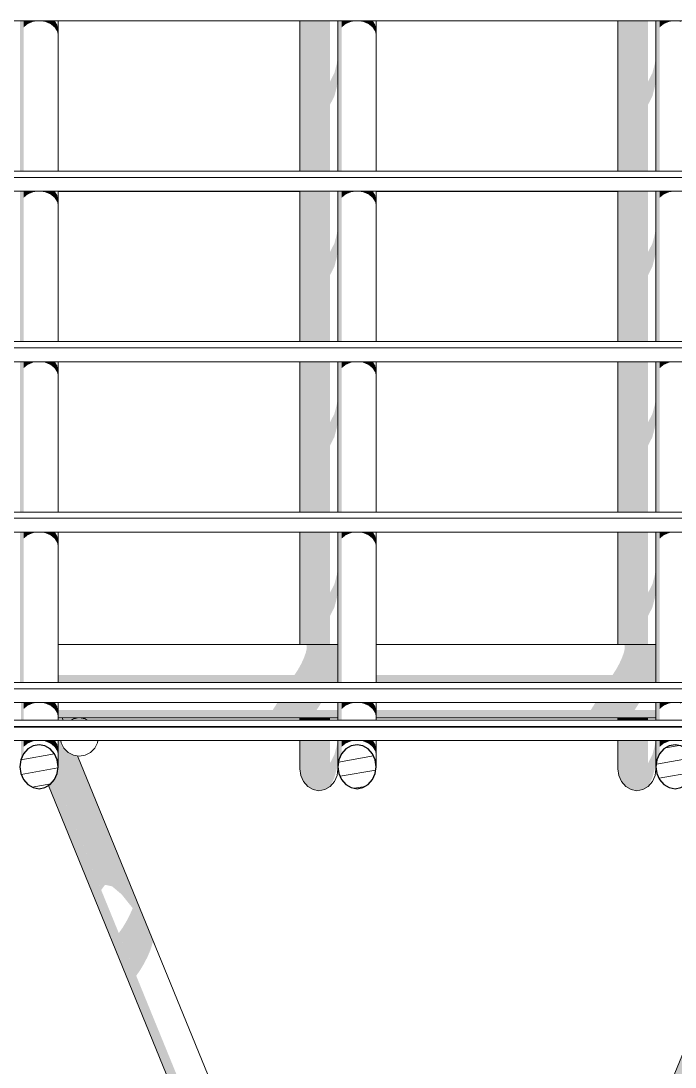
# Model space of a CAD drawing. Header units: millimetres. Extents: x -71878 to 121433, y -67383 to 83273.
# Drawn here: x 43733 to 45790, y -36480 to -33193 of the extents above; entities that cross this region are included whole.
import ezdxf

# ---------------------------------------------------------------- set-up
doc = ezdxf.new("R2010")
doc.units = ezdxf.units.MM
doc.header["$MEASUREMENT"] = 0
for name, color, linetype in [('COLUMNAS', 7, 'Continuous'), ('ENTIRADO', 7, 'Continuous'), ('Vigas', 7, 'Continuous')]:
    doc.layers.add(name, color=color, linetype=linetype)
for name, color, linetype, lineweight in [('COLUMNAS_Pluma_Nº__1', 7, 'Continuous', 0), ('ENTIRADO_Pluma_Nº__21', 7, 'Continuous', 5), ('Vigas_Pluma_Nº__21', 7, 'Continuous', 5), ('Vigas_Pluma_Nº__81', 7, 'Continuous', 30)]:
    doc.layers.add(name, color=color, linetype=linetype, lineweight=lineweight)
for name, color, linetype, lineweight, true_color in [('COLUMNAS_Pluma_Nº__3', 7, 'Continuous', 0, 0x646464), ('ENTIRADO_Pluma_Nº__3', 7, 'Continuous', 0, 0x646464), ('Vigas_Pluma_Nº__3', 7, 'Continuous', 0, 0x646464)]:
    doc.layers.add(name, color=color, linetype=linetype, lineweight=lineweight, true_color=true_color)
pattern_1 = [(10, (0, 0), (-7.81417, 44.31635), [])]

# ---------------------------------------------------------------- blocks, each defined once
blk = doc.blocks.new('Elem Sección_1_2')
at = {"layer": 'COLUMNAS_Pluma_Nº__3', "linetype": 'Continuous', "lineweight": 0, "true_color": 0x191919}
for points in [[(-28995, 5382.8), (-28995, 5339.7), (-28825.2, 4924.3), (-28795.2, 4898.9), (-28992.9, 5382.8)], [(-28986.9, 5382.8), (-28992.9, 5382.8), (-28795.2, 4898.9), (-28760.4, 4855.7), (-28769.3, 4835.5), (-28714.5, 4701.5), (-28705.6, 4721.9), (-28959.2, 5342.5), (-28963.8, 5344.9), (-28977.1, 5358.1), (-28985.6, 5374.9)], [(-28995, 5339.7), (-28995, 5300.1), (-28996, 5292.7), (-28847.4, 4929.1), (-28825.2, 4924.3)], [(-28959.2, 5342.5), (-28705.6, 4721.9), (-28699.7, 4739.4), (-28943.4, 5335.7), (-28947.1, 5336.3)], [(-28943.4, 5335.7), (-28699.7, 4739.4), (-28697.9, 4749), (-28689, 4732), (-28935.2, 5334.4)], [(-28933.6, 5334.2), (-28935.2, 5334.4), (-28689, 4732), (-28659.9, 4664.5), (-28904.8, 5263.7), (-28920.7, 5300.6), (-28920.2, 5301.3)], [(-28996, 5292.7), (-28997.9, 5278.8), (-29003.7, 5265.6), (-28859.5, 4912.8), (-28847.4, 4929.1)], [(-29006.4, 5259.5), (-29013.4, 5251.4), (-27897.3, 2520), (-27881.8, 2520), (-29003.7, 5265.6)], [(-29020.9, 5243.5), (-29024.8, 5241.2), (-27912.8, 2520), (-27908, 2520)], [(-29020.9, 5243.5), (-27908, 2520), (-27897.3, 2520), (-29013.4, 5251.4), (-29019.7, 5244.2)], [(-28769.3, 4835.5), (-28780.3, 4814.3), (-28725.5, 4680.3), (-28714.5, 4701.5)], [(-28780.3, 4814.3), (-28792.3, 4794.2), (-28737.5, 4660.2), (-28725.5, 4680.3)], [(-28792.3, 4794.2), (-28804.2, 4777.4), (-28749.4, 4643.3), (-28737.5, 4660.2)]]:
    blk.add_hatch(color=250, dxfattribs=at).paths.add_polyline_path(points)
at = {"layer": 'COLUMNAS_Pluma_Nº__1', "linetype": 'Continuous'}
for p, q in [((-28979.3, 5446.1), (-28982.3, 5453.4)), ((-27791.1, 2538.1), (-28933.6, 5334.2)), ((-27912.8, 2520), (-29024.8, 5241.2))]:
    blk.add_line(p, q, dxfattribs=at)
blk = doc.blocks.new('Elem Sección_26_2')
at = {"layer": 'Vigas_Pluma_Nº__21', "linetype": 'Continuous'}
for p, q in [((-28947.1, 5450.5), (-28955.7, 5446.1)), ((-28928.5, 5453.4), (-28947.1, 5450.5)), ((-28910, 5450.5), (-28928.5, 5453.4)), ((-28901.4, 5446.1), (-28910, 5450.5)), ((-28986.9, 5382.8), (-28985.6, 5374.9)), ((-28985.6, 5374.9), (-28977.1, 5358.1)), ((-28977.1, 5358.1), (-28963.8, 5344.9)), ((-28893.3, 5344.9), (-28880, 5358.1)), ((-28880, 5358.1), (-28871.5, 5374.9)), ((-28871.5, 5374.9), (-28870.2, 5382.8)), ((-28963.8, 5344.9), (-28947.1, 5336.3)), ((-28947.1, 5336.3), (-28928.5, 5333.4)), ((-28928.5, 5333.4), (-28910, 5336.3)), ((-28910, 5336.3), (-28893.3, 5344.9))]:
    blk.add_line(p, q, dxfattribs=at)
blk = doc.blocks.new('Elem Sección_33_2')
at = {"layer": 'Vigas_Pluma_Nº__3', "linetype": 'Continuous', "lineweight": 0, "true_color": 0x191919}
for points in [[(-28320.3, 5478.1), (-28182.3, 5478.1), (-28171.5, 5494.9), (-28309.4, 5494.9)], [(-28305.6, 5501.8), (-28309.4, 5494.9), (-28171.5, 5494.9), (-28167.6, 5501.8)], [(-27309.4, 5494.9), (-27320.3, 5478.1), (-27182.3, 5478.1), (-27171.5, 5494.9)], [(-27305.6, 5501.8), (-27309.4, 5494.9), (-27171.5, 5494.9), (-27167.6, 5501.8)], [(-28995, 5464.9), (-28115, 5464.9), (-28115, 5478.1), (-28995, 5478.1)], [(-28995, 5464.9), (-28995, 5456.3), (-28115, 5456.3), (-28115, 5464.9)], [(-27995, 5478.1), (-27995, 5464.9), (-27115, 5464.9), (-27115, 5478.1)], [(-27995, 5456.3), (-27115, 5456.3), (-27115, 5464.9), (-27995, 5464.9)], [(-28995, 5453.4), (-28115, 5453.4), (-28115, 5456.3), (-28995, 5456.3)], [(-27115, 5456.3), (-27995, 5456.3), (-27995, 5453.4), (-27115, 5453.4)]]:
    blk.add_hatch(color=250, dxfattribs=at).paths.add_polyline_path(points)
at = {"layer": 'Vigas_Pluma_Nº__21', "linetype": 'Continuous'}
for p, q in [((-28115, 5453.4), (-28995, 5453.4)), ((-27115, 5453.4), (-27995, 5453.4))]:
    blk.add_line(p, q, dxfattribs=at)
blk = doc.blocks.new('Elem Sección_44_2')
at = {"layer": 'Vigas_Pluma_Nº__3', "linetype": 'Continuous', "lineweight": 0, "true_color": 0x191919}
for points in [[(-28215.9, 5659.3), (-28221.8, 5642.6), (-28115, 5642.6), (-28115, 5659.3)], [(-28213.5, 5681.1), (-28115, 5681.1), (-28115, 5684), (-28217.4, 5684)], [(-28213, 5672.6), (-28215.9, 5659.3), (-28115, 5659.3), (-28115, 5672.6)], [(-28213.5, 5681.1), (-28213, 5672.6), (-28115, 5672.6), (-28115, 5681.1)], [(-27215.9, 5659.3), (-27221.8, 5642.6), (-27115, 5642.6), (-27115, 5659.3)], [(-27217.4, 5684), (-27213.5, 5681.1), (-27115, 5681.1), (-27115, 5684)], [(-27213, 5672.6), (-27215.9, 5659.3), (-27115, 5659.3), (-27115, 5672.6)], [(-27213.5, 5681.1), (-27213, 5672.6), (-27115, 5672.6), (-27115, 5681.1)], [(-28230.3, 5624), (-28240.5, 5605.5), (-28115, 5605.5), (-28115, 5624)], [(-28230.3, 5624), (-28115, 5624), (-28115, 5642.6), (-28221.8, 5642.6)], [(-27230.3, 5624), (-27240.5, 5605.5), (-27115, 5605.5), (-27115, 5624)], [(-27221.8, 5642.6), (-27230.3, 5624), (-27115, 5624), (-27115, 5642.6)], [(-28995, 5575.5), (-28115, 5575.5), (-28115, 5588.8), (-28995, 5588.8)], [(-28240.5, 5605.5), (-28251.4, 5588.8), (-28115, 5588.8), (-28115, 5605.5)], [(-27995, 5588.8), (-27995, 5575.5), (-27115, 5575.5), (-27115, 5588.8)], [(-27251.4, 5588.8), (-27115, 5588.8), (-27115, 5605.5), (-27240.5, 5605.5)], [(-28995, 5575.5), (-28995, 5567), (-28115, 5567), (-28115, 5575.5)], [(-28995, 5565), (-28115, 5565), (-28115, 5567), (-28995, 5567)], [(-27995, 5575.5), (-27995, 5567), (-27115, 5567), (-27115, 5575.5)], [(-27995, 5565), (-27115, 5565), (-27115, 5567), (-27995, 5567)]]:
    blk.add_hatch(color=250, dxfattribs=at).paths.add_polyline_path(points)
at = {"layer": 'Vigas_Pluma_Nº__21', "linetype": 'Continuous'}
for p, q in [((-28995, 5684), (-28115, 5684)), ((-27995, 5684), (-27115, 5684))]:
    blk.add_line(p, q, dxfattribs=at)
blk = doc.blocks.new('Elem Sección_62_2')
at = {"layer": 'COLUMNAS_Pluma_Nº__3', "linetype": 'Continuous', "lineweight": 0, "true_color": 0x191919}
for points in [[(-26599.8, 5453.4), (-26602.8, 5446.1), (-26601.3, 5446.1), (-26598.3, 5453.4)], [(-26598.3, 5453.4), (-26601.3, 5446.1), (-26593.7, 5446.1), (-26590.7, 5453.4)], [(-26590.7, 5453.4), (-26593.7, 5446.1), (-26580.6, 5446.1), (-26577.6, 5453.4)], [(-26580.6, 5446.1), (-26563.4, 5446.1), (-26560.4, 5453.4), (-26577.6, 5453.4)], [(-26560.4, 5453.4), (-26563.4, 5446.1), (-26543.7, 5446.1), (-26540.7, 5453.4)], [(-26543.7, 5446.1), (-26523.4, 5446.1), (-26520.4, 5453.4), (-26540.7, 5453.4)], [(-26523.4, 5446.1), (-26504.7, 5446.1), (-26501.7, 5453.4), (-26520.4, 5453.4)], [(-26504.7, 5446.1), (-26489.2, 5446.1), (-26486.2, 5453.4), (-26501.7, 5453.4)], [(-26486.2, 5453.4), (-26489.2, 5446.1), (-26482.9, 5446.1), (-26481.4, 5453.4)], [(-27791.1, 2534.5), (-26627.2, 5382.8), (-26628.6, 5382.8), (-27791.1, 2538.1), (-27791.1, 2534.5)], [(-27791.1, 2534.5), (-27791.1, 2520), (-27789.3, 2520), (-26619.5, 5382.8), (-26627.2, 5382.8)], [(-26619.5, 5382.8), (-27789.3, 2520), (-27776.3, 2520), (-26606.4, 5382.8)], [(-26727.4, 4900.9), (-26992.9, 4251.3), (-26941.6, 4338.8), (-26515, 5382.8), (-26530.5, 5382.8), (-26722.5, 4913.1), (-26722.4, 4909.5)], [(-26515, 5382.8), (-26941.6, 4338.8), (-26901.8, 4410.2), (-26504.3, 5382.8)], [(-26504.3, 5382.8), (-26901.8, 4410.2), (-26877.2, 4458.4), (-26508, 5361.8), (-26501.1, 5382.8)], [(-26821.9, 4855.6), (-26786.8, 4899.2), (-26589.2, 5382.8), (-26606.4, 5382.8)], [(-26589.2, 5382.8), (-26786.8, 4899.2), (-26756.8, 4924.6), (-26569.5, 5382.8)], [(-26756.8, 4924.6), (-26734.6, 4929.4), (-26549.3, 5382.8), (-26569.5, 5382.8)], [(-26549.3, 5382.8), (-26734.6, 4929.4), (-26722.5, 4913.1), (-26530.5, 5382.8)], [(-26785, 4805.9), (-27050.5, 4156.3), (-26992.9, 4251.3), (-26727.4, 4900.9)], [(-27108.8, 4063), (-27050.5, 4156.3), (-26785, 4805.9), (-26843.4, 4712.6)], [(-26896.7, 4630.3), (-27162.2, 3980.6), (-27108.8, 4063), (-26843.4, 4712.6)], [(-27205.3, 3917.2), (-27162.2, 3980.6), (-26896.7, 4630.3), (-26939.9, 4566.8)], [(-27759, 2520), (-27739.3, 2520), (-27700.4, 2615.2), (-27730.5, 2589.8)], [(-27739.3, 2520), (-27719.1, 2520), (-27678.3, 2620), (-27700.4, 2615.2)], [(-27719.1, 2520), (-27700.3, 2520), (-27666.1, 2603.7), (-27678.3, 2620)], [(-27666.1, 2603.7), (-27700.3, 2520), (-27684.8, 2520), (-27665.3, 2567.8)], [(-27776.3, 2520), (-27759, 2520), (-27730.5, 2589.8), (-27765.6, 2546.2)], [(-27684.8, 2520), (-27674.1, 2520), (-27661.6, 2550.7), (-27671.6, 2536.5), (-27665.3, 2567.8)], [(-27674.1, 2520), (-27669.3, 2520), (-27650.1, 2567), (-27661.6, 2550.7)], [(-27791.6, 2392.1), (-27788.4, 2400), (-27791.2, 2400), (-27791.2, 2393.7)], [(-27791.6, 2380.1), (-27776.3, 2380.1), (-27768.1, 2400), (-27788.4, 2400), (-27791.6, 2392.1)], [(-27768.1, 2400), (-27776.3, 2380.1), (-27757.5, 2380.1), (-27749.4, 2400)], [(-27757.5, 2380.1), (-27742, 2380.1), (-27733.9, 2400), (-27749.4, 2400)], [(-27733.9, 2400), (-27742, 2380.1), (-27731.3, 2380.1), (-27723.2, 2400)], [(-27723.2, 2400), (-27731.3, 2380.1), (-27726.5, 2380.1), (-27718.3, 2400)]]:
    blk.add_hatch(color=250, dxfattribs=at).paths.add_polyline_path(points)
at = {"layer": 'COLUMNAS_Pluma_Nº__1', "linetype": 'Continuous'}
for p, q in [((-26602.8, 5446.1), (-26599.8, 5453.4)), ((-26473.6, 5446.1), (-26470.6, 5453.4)), ((-27791.1, 2538.1), (-26628.6, 5382.8)), ((-27669.3, 2520), (-26499.5, 5382.8)), ((-27726.5, 2380.1), (-27718.3, 2400)), ((-27791.9, 2380.1), (-27776.3, 2380.1)), ((-27776.3, 2380.1), (-27757.5, 2380.1)), ((-27757.5, 2380.1), (-27742, 2380.1)), ((-27742, 2380.1), (-27731.3, 2380.1)), ((-27731.3, 2380.1), (-27726.5, 2380.1))]:
    blk.add_line(p, q, dxfattribs=at)
blk = doc.blocks.new('Elem Sección_135_2')
at = {"layer": 'Vigas', "linetype": 'Continuous', "lineweight": 0, "true_color": 0xffffff}
h = blk.add_hatch(dxfattribs=at)
h.set_pattern_fill('WOOD_0002', style=0, pattern_type=2)
h.set_pattern_definition(pattern_1)
h.paths.add_polyline_path([(-26995, 5300.1), (-26997.9, 5321.5), (-27006.4, 5340.7), (-27019.7, 5356), (-27036.4, 5365.8), (-27055, 5369.2), (-27073.5, 5365.8), (-27090.2, 5356), (-27103.5, 5340.7), (-27112, 5321.5), (-27115, 5300.1), (-27112, 5278.8), (-27103.5, 5259.5), (-27090.2, 5244.2), (-27073.5, 5234.4), (-27055, 5231), (-27036.4, 5234.4), (-27019.7, 5244.2), (-27006.4, 5259.5), (-26997.9, 5278.8)])
at = {"layer": 'Vigas_Pluma_Nº__3', "linetype": 'Continuous', "lineweight": 0, "true_color": 0x191919}
for points in [[(-27112, 7643.4), (-27115, 7643.4), (-27115, 7171.3), (-27112, 7171.3)], [(-27103.5, 7643.4), (-27112, 7643.4), (-27112, 7171.3), (-27103.5, 7171.3)], [(-27103.5, 7623.1), (-27090.2, 7634), (-27090.2, 7643.4), (-27103.5, 7643.4)], [(-27090.2, 7634), (-27073.5, 7641), (-27073.5, 7643.4), (-27090.2, 7643.4)], [(-27073.5, 7641), (-27055, 7643.4), (-27073.5, 7643.4)], [(-27036.4, 7643.4), (-27055, 7643.4), (-27036.4, 7641)], [(-27112, 7108), (-27115, 7108), (-27115, 6635.9), (-27112, 6635.9)], [(-27103.5, 7108), (-27112, 7108), (-27112, 6635.9), (-27103.5, 6635.9)], [(-27103.5, 7108), (-27103.5, 7087.7), (-27090.2, 7098.6), (-27090.2, 7108)], [(-27090.2, 7098.6), (-27073.5, 7105.6), (-27073.5, 7108), (-27090.2, 7108)], [(-27073.5, 7108), (-27073.5, 7105.6), (-27055, 7108)], [(-27115, 6572.6), (-27115, 6100.4), (-27112, 6100.4), (-27112, 6572.6)], [(-27112, 6572.6), (-27112, 6100.4), (-27103.5, 6100.4), (-27103.5, 6572.6)], [(-27103.5, 6552.3), (-27090.2, 6563.2), (-27090.2, 6572.6), (-27103.5, 6572.6)], [(-27090.2, 6563.2), (-27073.5, 6570.2), (-27073.5, 6572.6), (-27090.2, 6572.6)], [(-27073.5, 6570.2), (-27055, 6572.6), (-27073.5, 6572.6)], [(-27055, 6572.6), (-27036.4, 6570.2), (-27036.4, 6572.6)], [(-27115, 6037.2), (-27115, 5565), (-27112, 5565), (-27112, 6037.2)], [(-27103.5, 6037.2), (-27112, 6037.2), (-27112, 5565), (-27103.5, 5565)], [(-27103.5, 6016.9), (-27090.2, 6027.8), (-27090.2, 6037.2), (-27103.5, 6037.2)], [(-27090.2, 6027.8), (-27073.5, 6034.8), (-27073.5, 6037.2), (-27090.2, 6037.2)], [(-27073.5, 6034.8), (-27055, 6037.2), (-27073.5, 6037.2)], [(-27112, 5501.8), (-27115, 5501.8), (-27115, 5446.1), (-27112, 5446.1)], [(-27103.5, 5501.8), (-27112, 5501.8), (-27112, 5446.1), (-27103.5, 5446.1)], [(-27103.5, 5481.5), (-27090.2, 5492.4), (-27090.2, 5501.8), (-27103.5, 5501.8)], [(-27090.2, 5492.4), (-27073.5, 5499.4), (-27073.5, 5501.8), (-27090.2, 5501.8)], [(-27073.5, 5499.4), (-27055, 5501.8), (-27073.5, 5501.8)], [(-27055, 5501.8), (-27036.4, 5499.4), (-27036.4, 5501.8)], [(-27115, 5300.1), (-27112, 5321.5), (-27112, 5382.8), (-27115, 5382.8)], [(-27112, 5382.8), (-27112, 5321.5), (-27103.5, 5340.7), (-27103.5, 5382.8)], [(-27103.5, 5382.8), (-27103.5, 5362.5), (-27090.2, 5373.4), (-27090.2, 5382.8)], [(-27090.2, 5382.8), (-27090.2, 5373.4), (-27073.5, 5380.4), (-27073.5, 5382.8)], [(-27073.5, 5382.8), (-27073.5, 5380.4), (-27055, 5382.8)]]:
    blk.add_hatch(color=250, dxfattribs=at).paths.add_polyline_path(points)
at = {"layer": 'Vigas_Pluma_Nº__21', "linetype": 'Continuous'}
for p, q in [((-27115, 7643.4), (-27115, 7171.3)), ((-27115, 7108), (-27115, 6635.9)), ((-27115, 6572.6), (-27115, 6100.4)), ((-27115, 6037.2), (-27115, 5565)), ((-27115, 5501.8), (-27115, 5446.1)), ((-27115, 5382.8), (-27115, 5300.1))]:
    blk.add_line(p, q, dxfattribs=at)
at = {"layer": 'Vigas_Pluma_Nº__81', "linetype": 'Continuous', "flags": 128}
blk.add_lwpolyline([(-27115, 5300.1), (-27112, 5278.8), (-27103.5, 5259.5), (-27090.2, 5244.2), (-27073.5, 5234.4), (-27055, 5231), (-27036.4, 5234.4), (-27019.7, 5244.2), (-27006.4, 5259.5), (-26997.9, 5278.8), (-26995, 5300.1), (-26997.9, 5321.5), (-27006.4, 5340.7), (-27019.7, 5356), (-27036.4, 5365.8), (-27055, 5369.2), (-27073.5, 5365.8), (-27090.2, 5356), (-27103.5, 5340.7), (-27112, 5321.5)], close=True, dxfattribs=at)
blk = doc.blocks.new('Elem Sección_136_2')
at = {"layer": 'Vigas', "linetype": 'Continuous', "lineweight": 0, "true_color": 0xffffff}
h = blk.add_hatch(dxfattribs=at)
h.set_pattern_fill('WOOD_0002', style=0, pattern_type=2)
h.set_pattern_definition(pattern_1)
h.paths.add_polyline_path([(-27995, 5300.1), (-27997.9, 5321.5), (-28006.4, 5340.7), (-28019.7, 5356), (-28036.4, 5365.8), (-28055, 5369.2), (-28073.5, 5365.8), (-28090.2, 5356), (-28103.5, 5340.7), (-28112, 5321.5), (-28115, 5300.1), (-28112, 5278.8), (-28103.5, 5259.5), (-28090.2, 5244.2), (-28073.5, 5234.4), (-28055, 5231), (-28036.4, 5234.4), (-28019.7, 5244.2), (-28006.4, 5259.5), (-27997.9, 5278.8)])
at = {"layer": 'Vigas_Pluma_Nº__3', "linetype": 'Continuous', "lineweight": 0, "true_color": 0x191919}
for points in [[(-28112, 7643.4), (-28115, 7643.4), (-28115, 7171.3), (-28112, 7171.3)], [(-28103.5, 7643.4), (-28112, 7643.4), (-28112, 7171.3), (-28103.5, 7171.3)], [(-28103.5, 7623.1), (-28090.2, 7634), (-28090.2, 7643.4), (-28103.5, 7643.4)], [(-28090.2, 7634), (-28073.5, 7641), (-28073.5, 7643.4), (-28090.2, 7643.4)], [(-28073.5, 7641), (-28055, 7643.4), (-28073.5, 7643.4)], [(-28036.4, 7643.4), (-28055, 7643.4), (-28036.4, 7641)], [(-28036.4, 7641), (-28019.7, 7634), (-28019.7, 7643.4), (-28036.4, 7643.4)], [(-28019.7, 7634), (-28006.4, 7623.1), (-28006.4, 7643.4), (-28019.7, 7643.4)], [(-28006.4, 7643.4), (-28006.4, 7623.1), (-27997.9, 7609.4), (-27997.9, 7631.6), (-28005.2, 7643.4)], [(-27997.9, 7609.4), (-27995, 7594.2), (-27995, 7616.4), (-27997.9, 7631.6)], [(-28112, 7108), (-28115, 7108), (-28115, 6635.9), (-28112, 6635.9)], [(-28112, 6635.9), (-28103.5, 6635.9), (-28103.5, 7108), (-28112, 7108)], [(-28103.5, 7087.7), (-28090.2, 7098.6), (-28090.2, 7108), (-28103.5, 7108)], [(-28090.2, 7098.6), (-28073.5, 7105.6), (-28073.5, 7108), (-28090.2, 7108)], [(-28073.5, 7105.6), (-28055, 7108), (-28073.5, 7108)], [(-28055, 7108), (-28036.4, 7105.6), (-28036.4, 7108)], [(-28036.4, 7105.6), (-28019.7, 7098.6), (-28019.7, 7108), (-28036.4, 7108)], [(-28019.7, 7098.6), (-28006.4, 7087.7), (-28006.4, 7108), (-28019.7, 7108)], [(-28006.4, 7108), (-28006.4, 7087.7), (-27997.9, 7074), (-27997.9, 7096.2), (-28005.2, 7108)], [(-27997.9, 7074), (-27995, 7058.8), (-27995, 7081), (-27997.9, 7096.2)], [(-28115, 6572.6), (-28115, 6100.4), (-28112, 6100.4), (-28112, 6572.6)], [(-28112, 6572.6), (-28112, 6100.4), (-28103.5, 6100.4), (-28103.5, 6572.6)], [(-28103.5, 6552.3), (-28090.2, 6563.2), (-28090.2, 6572.6), (-28103.5, 6572.6)], [(-28090.2, 6563.2), (-28073.5, 6570.2), (-28073.5, 6572.6), (-28090.2, 6572.6)], [(-28073.5, 6570.2), (-28055, 6572.6), (-28073.5, 6572.6)], [(-28055, 6572.6), (-28036.4, 6570.2), (-28036.4, 6572.6)], [(-28036.4, 6570.2), (-28019.7, 6563.2), (-28019.7, 6572.6), (-28036.4, 6572.6)], [(-28019.7, 6563.2), (-28006.4, 6552.3), (-28006.4, 6572.6), (-28019.7, 6572.6)], [(-28006.4, 6572.6), (-28006.4, 6552.3), (-27997.9, 6538.6), (-27997.9, 6560.8), (-28005.2, 6572.6)], [(-27997.9, 6538.6), (-27995, 6523.4), (-27995, 6545.6), (-27997.9, 6560.8)], [(-28115, 6037.2), (-28115, 5565), (-28112, 5565), (-28112, 6037.2)], [(-28112, 6037.2), (-28112, 5565), (-28103.5, 5565), (-28103.5, 6037.2)], [(-28103.5, 6016.9), (-28090.2, 6027.8), (-28090.2, 6037.2), (-28103.5, 6037.2)], [(-28090.2, 6027.8), (-28073.5, 6034.8), (-28073.5, 6037.2), (-28090.2, 6037.2)], [(-28073.5, 6037.2), (-28073.5, 6034.8), (-28055, 6037.2)], [(-28055, 6037.2), (-28036.4, 6034.8), (-28036.4, 6037.2)], [(-28036.4, 6034.8), (-28019.7, 6027.8), (-28019.7, 6037.2), (-28036.4, 6037.2)], [(-28019.7, 6027.8), (-28006.4, 6016.9), (-28006.4, 6037.2), (-28019.7, 6037.2)], [(-28006.4, 6037.2), (-28006.4, 6016.9), (-27997.9, 6003.2), (-27997.9, 6025.4), (-28005.2, 6037.2)], [(-27997.9, 6003.2), (-27995, 5988), (-27995, 6010.2), (-27997.9, 6025.4)], [(-28112, 5501.8), (-28115, 5501.8), (-28115, 5446.1), (-28112, 5446.1)], [(-28112, 5501.8), (-28112, 5446.1), (-28103.5, 5446.1), (-28103.5, 5501.8)], [(-28103.5, 5501.8), (-28103.5, 5481.5), (-28090.2, 5492.4), (-28090.2, 5501.8)], [(-28090.2, 5492.4), (-28073.5, 5499.4), (-28073.5, 5501.8), (-28090.2, 5501.8)], [(-28073.5, 5499.4), (-28055, 5501.8), (-28073.5, 5501.8)], [(-28055, 5501.8), (-28036.4, 5499.4), (-28036.4, 5501.8)], [(-28036.4, 5499.4), (-28019.7, 5492.4), (-28019.7, 5501.8), (-28036.4, 5501.8)], [(-28019.7, 5492.4), (-28006.4, 5481.5), (-28006.4, 5501.8), (-28019.7, 5501.8)], [(-28006.4, 5501.8), (-28006.4, 5481.5), (-27997.9, 5467.8), (-27997.9, 5490), (-28005.2, 5501.8)], [(-27997.9, 5467.8), (-27995, 5452.6), (-27995, 5474.8), (-27997.9, 5490)], [(-28115, 5382.8), (-28115, 5300.1), (-28112, 5321.5), (-28112, 5382.8)], [(-28112, 5382.8), (-28112, 5321.5), (-28103.5, 5340.7), (-28103.5, 5382.8)], [(-28103.5, 5362.5), (-28090.2, 5373.4), (-28090.2, 5382.8), (-28103.5, 5382.8)], [(-28090.2, 5382.8), (-28090.2, 5373.4), (-28073.5, 5380.4), (-28073.5, 5382.8)], [(-28073.5, 5380.4), (-28055, 5382.8), (-28073.5, 5382.8)], [(-28036.4, 5382.8), (-28055, 5382.8), (-28036.4, 5380.4)], [(-28036.4, 5380.4), (-28019.7, 5373.4), (-28019.7, 5382.8), (-28036.4, 5382.8)], [(-28019.7, 5382.8), (-28019.7, 5373.4), (-28006.4, 5362.5), (-28006.4, 5382.8)], [(-28006.4, 5382.8), (-28006.4, 5362.5), (-27997.9, 5348.8), (-27997.9, 5371), (-28005.2, 5382.8)], [(-27997.9, 5371), (-27997.9, 5348.8), (-27995, 5333.6), (-27995, 5355.8)]]:
    blk.add_hatch(color=250, dxfattribs=at).paths.add_polyline_path(points)
at = {"layer": 'Vigas_Pluma_Nº__21', "linetype": 'Continuous'}
for p, q in [((-28115, 7643.4), (-28115, 7171.3)), ((-27995, 7643.4), (-27995, 7171.3)), ((-28115, 7108), (-28115, 6635.9)), ((-27995, 7108), (-27995, 6635.9)), ((-28115, 6572.6), (-28115, 6100.4)), ((-27995, 6572.6), (-27995, 6100.4)), ((-28115, 6037.2), (-28115, 5565)), ((-27995, 6037.2), (-27995, 5565)), ((-28115, 5501.8), (-28115, 5446.1)), ((-27995, 5501.8), (-27995, 5446.1)), ((-28115, 5382.8), (-28115, 5300.1)), ((-27995, 5382.8), (-27995, 5300.1))]:
    blk.add_line(p, q, dxfattribs=at)
at = {"layer": 'Vigas_Pluma_Nº__81', "linetype": 'Continuous', "flags": 128}
blk.add_lwpolyline([(-28115, 5300.1), (-28112, 5278.8), (-28103.5, 5259.5), (-28090.2, 5244.2), (-28073.5, 5234.4), (-28055, 5231), (-28036.4, 5234.4), (-28019.7, 5244.2), (-28006.4, 5259.5), (-27997.9, 5278.8), (-27995, 5300.1), (-27997.9, 5321.5), (-28006.4, 5340.7), (-28019.7, 5356), (-28036.4, 5365.8), (-28055, 5369.2), (-28073.5, 5365.8), (-28090.2, 5356), (-28103.5, 5340.7), (-28112, 5321.5)], close=True, dxfattribs=at)
blk = doc.blocks.new('Elem Sección_137_2')
at = {"layer": 'Vigas', "linetype": 'Continuous', "lineweight": 0, "true_color": 0xffffff}
h = blk.add_hatch(dxfattribs=at)
h.set_pattern_fill('WOOD_0002', style=0, pattern_type=2)
h.set_pattern_definition(pattern_1)
h.paths.add_polyline_path([(-28995, 5300.1), (-28997.9, 5321.5), (-29006.4, 5340.7), (-29019.7, 5356), (-29036.4, 5365.8), (-29055, 5369.2), (-29073.5, 5365.8), (-29090.2, 5356), (-29103.5, 5340.7), (-29112, 5321.5), (-29115, 5300.1), (-29112, 5278.8), (-29103.5, 5259.5), (-29090.2, 5244.2), (-29073.5, 5234.4), (-29055, 5231), (-29036.4, 5234.4), (-29019.7, 5244.2), (-29006.4, 5259.5), (-28997.9, 5278.8)])
at = {"layer": 'Vigas_Pluma_Nº__3', "linetype": 'Continuous', "lineweight": 0, "true_color": 0x191919}
for points in [[(-29112, 7643.4), (-29115, 7643.4), (-29115, 7171.3), (-29112, 7171.3)], [(-29103.5, 7643.4), (-29112, 7643.4), (-29112, 7171.3), (-29103.5, 7171.3)], [(-29103.5, 7623.1), (-29090.2, 7634), (-29090.2, 7643.4), (-29103.5, 7643.4)], [(-29090.2, 7634), (-29073.5, 7641), (-29073.5, 7643.4), (-29090.2, 7643.4)], [(-29073.5, 7641), (-29055, 7643.4), (-29073.5, 7643.4)], [(-29055, 7643.4), (-29036.4, 7641), (-29036.4, 7643.4)], [(-29036.4, 7641), (-29019.7, 7634), (-29019.7, 7643.4), (-29036.4, 7643.4)], [(-29019.7, 7634), (-29006.4, 7623.1), (-29006.4, 7643.4), (-29019.7, 7643.4)], [(-29006.4, 7643.4), (-29006.4, 7623.1), (-28997.9, 7609.4), (-28997.9, 7631.6), (-29005.2, 7643.4)], [(-28997.9, 7609.4), (-28995, 7594.2), (-28995, 7616.4), (-28997.9, 7631.6)], [(-29115, 6635.9), (-29112, 6635.9), (-29112, 7108), (-29115, 7108)], [(-29112, 6635.9), (-29103.5, 6635.9), (-29103.5, 7108), (-29112, 7108)], [(-29103.5, 7108), (-29103.5, 7087.7), (-29090.2, 7098.6), (-29090.2, 7108)], [(-29090.2, 7098.6), (-29073.5, 7105.6), (-29073.5, 7108), (-29090.2, 7108)], [(-29073.5, 7105.6), (-29055, 7108), (-29073.5, 7108)], [(-29055, 7108), (-29036.4, 7105.6), (-29036.4, 7108)], [(-29036.4, 7105.6), (-29019.7, 7098.6), (-29019.7, 7108), (-29036.4, 7108)], [(-29019.7, 7098.6), (-29006.4, 7087.7), (-29006.4, 7108), (-29019.7, 7108)], [(-29006.4, 7108), (-29006.4, 7087.7), (-28997.9, 7074), (-28997.9, 7096.2), (-29005.2, 7108)], [(-28997.9, 7074), (-28995, 7058.8), (-28995, 7081), (-28997.9, 7096.2)], [(-29115, 6572.6), (-29115, 6100.4), (-29112, 6100.4), (-29112, 6572.6)], [(-29112, 6572.6), (-29112, 6100.4), (-29103.5, 6100.4), (-29103.5, 6572.6)], [(-29103.5, 6552.3), (-29090.2, 6563.2), (-29090.2, 6572.6), (-29103.5, 6572.6)], [(-29090.2, 6563.2), (-29073.5, 6570.2), (-29073.5, 6572.6), (-29090.2, 6572.6)], [(-29073.5, 6570.2), (-29055, 6572.6), (-29073.5, 6572.6)], [(-29055, 6572.6), (-29036.4, 6570.2), (-29036.4, 6572.6)], [(-29036.4, 6570.2), (-29019.7, 6563.2), (-29019.7, 6572.6), (-29036.4, 6572.6)], [(-29019.7, 6563.2), (-29006.4, 6552.3), (-29006.4, 6572.6), (-29019.7, 6572.6)], [(-29006.4, 6572.6), (-29006.4, 6552.3), (-28997.9, 6538.6), (-28997.9, 6560.8), (-29005.2, 6572.6)], [(-28997.9, 6538.6), (-28995, 6523.4), (-28995, 6545.6), (-28997.9, 6560.8)], [(-29112, 6037.2), (-29115, 6037.2), (-29115, 5565), (-29112, 5565)], [(-29112, 6037.2), (-29112, 5565), (-29103.5, 5565), (-29103.5, 6037.2)], [(-29103.5, 6016.9), (-29090.2, 6027.8), (-29090.2, 6037.2), (-29103.5, 6037.2)], [(-29090.2, 6027.8), (-29073.5, 6034.8), (-29073.5, 6037.2), (-29090.2, 6037.2)], [(-29073.5, 6034.8), (-29055, 6037.2), (-29073.5, 6037.2)], [(-29036.4, 6037.2), (-29055, 6037.2), (-29036.4, 6034.8)], [(-29036.4, 6034.8), (-29019.7, 6027.8), (-29019.7, 6037.2), (-29036.4, 6037.2)], [(-29019.7, 6027.8), (-29006.4, 6016.9), (-29006.4, 6037.2), (-29019.7, 6037.2)], [(-29006.4, 6037.2), (-29006.4, 6016.9), (-28997.9, 6003.2), (-28997.9, 6025.4), (-29005.2, 6037.2)], [(-28997.9, 6003.2), (-28995, 5988), (-28995, 6010.2), (-28997.9, 6025.4)], [(-29103.5, 5501.8), (-29112, 5501.8), (-29112, 5446.1), (-29103.5, 5446.1)], [(-29103.5, 5501.8), (-29103.5, 5481.5), (-29090.2, 5492.4), (-29090.2, 5501.8)], [(-29090.2, 5492.4), (-29073.5, 5499.4), (-29073.5, 5501.8), (-29090.2, 5501.8)], [(-29073.5, 5501.8), (-29073.5, 5499.4), (-29055, 5501.8)], [(-29055, 5501.8), (-29036.4, 5499.4), (-29036.4, 5501.8)], [(-29036.4, 5499.4), (-29019.7, 5492.4), (-29019.7, 5501.8), (-29036.4, 5501.8)], [(-29019.7, 5492.4), (-29006.4, 5481.5), (-29006.4, 5501.8), (-29019.7, 5501.8)], [(-29006.4, 5501.8), (-29006.4, 5481.5), (-28997.9, 5467.8), (-28997.9, 5490), (-29005.2, 5501.8)], [(-28997.9, 5490), (-28997.9, 5467.8), (-28995, 5452.6), (-28995, 5474.8)], [(-29103.5, 5382.8), (-29112, 5382.8), (-29112, 5321.5), (-29103.5, 5340.7)], [(-29103.5, 5382.8), (-29103.5, 5362.5), (-29090.2, 5373.4), (-29090.2, 5382.8)], [(-29090.2, 5382.8), (-29090.2, 5373.4), (-29073.5, 5380.4), (-29073.5, 5382.8)], [(-29073.5, 5380.4), (-29055, 5382.8), (-29073.5, 5382.8)], [(-29055, 5382.8), (-29036.4, 5380.4), (-29036.4, 5382.8)], [(-29036.4, 5382.8), (-29036.4, 5380.4), (-29019.7, 5373.4), (-29019.7, 5382.8)], [(-29019.7, 5382.8), (-29019.7, 5373.4), (-29006.4, 5362.5), (-29006.4, 5382.8)], [(-29006.4, 5382.8), (-29006.4, 5362.5), (-28997.9, 5348.8), (-28997.9, 5371), (-29005.2, 5382.8)], [(-28997.9, 5348.8), (-28995, 5333.6), (-28995, 5355.8), (-28997.9, 5371)]]:
    blk.add_hatch(color=250, dxfattribs=at).paths.add_polyline_path(points)
at = {"layer": 'Vigas_Pluma_Nº__21', "linetype": 'Continuous'}
for p, q in [((-28995, 7643.4), (-28995, 7171.3)), ((-28995, 7108), (-28995, 6635.9)), ((-28995, 6572.6), (-28995, 6100.4)), ((-28995, 6037.2), (-28995, 5565)), ((-28995, 5501.8), (-28995, 5446.1)), ((-28995, 5382.8), (-28995, 5300.1))]:
    blk.add_line(p, q, dxfattribs=at)
at = {"layer": 'Vigas_Pluma_Nº__81', "linetype": 'Continuous', "flags": 128}
blk.add_lwpolyline([(-29115, 5300.1), (-29112, 5278.8), (-29103.5, 5259.5), (-29090.2, 5244.2), (-29073.5, 5234.4), (-29055, 5231), (-29036.4, 5234.4), (-29019.7, 5244.2), (-29006.4, 5259.5), (-28997.9, 5278.8), (-28995, 5300.1), (-28997.9, 5321.5), (-29006.4, 5340.7), (-29019.7, 5356), (-29036.4, 5365.8), (-29055, 5369.2), (-29073.5, 5365.8), (-29090.2, 5356), (-29103.5, 5340.7), (-29112, 5321.5)], close=True, dxfattribs=at)
blk = doc.blocks.new('Elem Sección_153_2')
at = {"layer": 'Vigas_Pluma_Nº__3', "linetype": 'Continuous', "lineweight": 0, "true_color": 0x191919}
for points in [[(-27235, 7171.3), (-27232, 7171.3), (-27232, 7643.4), (-27235, 7643.4)], [(-27232, 7171.3), (-27223.5, 7171.3), (-27223.5, 7643.4), (-27232, 7643.4)], [(-27210.2, 7643.4), (-27223.5, 7643.4), (-27223.5, 7171.3), (-27210.2, 7171.3)], [(-27193.5, 7643.4), (-27210.2, 7643.4), (-27210.2, 7171.3), (-27193.5, 7171.3)], [(-27193.5, 7171.3), (-27175, 7171.3), (-27175, 7643.4), (-27193.5, 7643.4)], [(-27156.4, 7643.4), (-27175, 7643.4), (-27175, 7171.3), (-27156.4, 7171.3)], [(-27156.4, 7643.4), (-27156.4, 7171.3), (-27139.7, 7171.3), (-27139.7, 7643.4)], [(-27115, 7547.5), (-27117.9, 7511.7), (-27117.9, 7438.7), (-27115, 7474.5)], [(-27117.9, 7511.7), (-27126.4, 7479.4), (-27126.4, 7406.4), (-27117.9, 7438.7)], [(-27126.4, 7479.4), (-27139.7, 7453.7), (-27139.7, 7380.8), (-27126.4, 7406.4)], [(-27232, 7108), (-27235, 7108), (-27235, 6635.9), (-27232, 6635.9)], [(-27232, 7108), (-27232, 6635.9), (-27223.5, 6635.9), (-27223.5, 7108)], [(-27223.5, 7108), (-27223.5, 6635.9), (-27210.2, 6635.9), (-27210.2, 7108)], [(-27210.2, 7108), (-27210.2, 6635.9), (-27193.5, 6635.9), (-27193.5, 7108)], [(-27193.5, 7108), (-27193.5, 6635.9), (-27175, 6635.9), (-27175, 7108)], [(-27175, 7108), (-27175, 6635.9), (-27156.4, 6635.9), (-27156.4, 7108)], [(-27156.4, 6635.9), (-27139.7, 6635.9), (-27139.7, 7108), (-27156.4, 7108)], [(-27115, 7012.1), (-27117.9, 6976.3), (-27117.9, 6903.3), (-27115, 6939.1)], [(-27117.9, 6976.3), (-27126.4, 6944), (-27126.4, 6871), (-27117.9, 6903.3)], [(-27126.4, 6944), (-27139.7, 6918.3), (-27139.7, 6845.4), (-27126.4, 6871)], [(-27235, 6572.6), (-27235, 6100.4), (-27232, 6100.4), (-27232, 6572.6)], [(-27232, 6572.6), (-27232, 6100.4), (-27223.5, 6100.4), (-27223.5, 6572.6)], [(-27210.2, 6572.6), (-27223.5, 6572.6), (-27223.5, 6100.4), (-27210.2, 6100.4)], [(-27210.2, 6572.6), (-27210.2, 6100.4), (-27193.5, 6100.4), (-27193.5, 6572.6)], [(-27193.5, 6572.6), (-27193.5, 6100.4), (-27175, 6100.4), (-27175, 6572.6)], [(-27175, 6572.6), (-27175, 6100.4), (-27156.4, 6100.4), (-27156.4, 6572.6)], [(-27139.7, 6572.6), (-27156.4, 6572.6), (-27156.4, 6100.4), (-27139.7, 6100.4)], [(-27115, 6476.7), (-27117.9, 6440.9), (-27117.9, 6367.9), (-27115, 6403.7)], [(-27117.9, 6440.9), (-27126.4, 6408.6), (-27126.4, 6335.6), (-27117.9, 6367.9)], [(-27126.4, 6408.6), (-27139.7, 6383), (-27139.7, 6310), (-27126.4, 6335.6)], [(-27235, 6037.2), (-27235, 5684), (-27232, 5684), (-27232, 6037.2)], [(-27223.5, 6037.2), (-27232, 6037.2), (-27232, 5684), (-27223.5, 5684)], [(-27210.2, 6037.2), (-27223.5, 6037.2), (-27223.5, 5684), (-27210.2, 5684)], [(-27193.5, 6037.2), (-27210.2, 6037.2), (-27210.2, 5684), (-27193.5, 5684)], [(-27193.5, 6037.2), (-27193.5, 5684), (-27175, 5684), (-27175, 6037.2)], [(-27156.4, 6037.2), (-27175, 6037.2), (-27175, 5684), (-27156.4, 5684)], [(-27139.7, 6037.2), (-27156.4, 6037.2), (-27156.4, 5684), (-27139.7, 5684)], [(-27115, 5941.3), (-27117.9, 5905.5), (-27117.9, 5832.5), (-27115, 5868.3)], [(-27117.9, 5905.5), (-27126.4, 5873.2), (-27126.4, 5800.3), (-27117.9, 5832.5)], [(-27126.4, 5873.2), (-27139.7, 5847.6), (-27139.7, 5774.6), (-27126.4, 5800.3)], [(-27235, 5446.1), (-27232, 5446.1), (-27232, 5453.4), (-27235, 5453.4)], [(-27232, 5446.1), (-27223.5, 5446.1), (-27223.5, 5453.4), (-27232, 5453.4)], [(-27223.5, 5446.1), (-27210.2, 5446.1), (-27210.2, 5453.4), (-27223.5, 5453.4)], [(-27210.2, 5453.4), (-27210.2, 5446.1), (-27193.5, 5446.1), (-27193.5, 5453.4)], [(-27193.5, 5446.1), (-27175, 5446.1), (-27175, 5453.4), (-27193.5, 5453.4)], [(-27156.4, 5453.4), (-27175, 5453.4), (-27175, 5446.1), (-27156.4, 5446.1)], [(-27156.4, 5446.1), (-27139.7, 5446.1), (-27139.7, 5453.4), (-27156.4, 5453.4)], [(-27232, 5382.8), (-27235, 5382.8), (-27235, 5293.9), (-27232, 5272.5)], [(-27232, 5382.8), (-27232, 5272.5), (-27223.5, 5253.3), (-27223.5, 5382.8)], [(-27223.5, 5253.3), (-27210.2, 5238), (-27210.2, 5382.8), (-27223.5, 5382.8)], [(-27210.2, 5238), (-27193.5, 5228.2), (-27193.5, 5382.8), (-27210.2, 5382.8)], [(-27193.5, 5382.8), (-27193.5, 5228.2), (-27175, 5224.8), (-27175, 5382.8)], [(-27175, 5382.8), (-27175, 5224.8), (-27156.4, 5228.2), (-27156.4, 5382.8)], [(-27156.4, 5382.8), (-27156.4, 5228.2), (-27139.7, 5238), (-27139.7, 5382.8)], [(-27117.9, 5297.2), (-27117.9, 5370.1), (-27126.4, 5337.8), (-27126.4, 5264.9)], [(-27115, 5382.8), (-27116.8, 5382.8), (-27117.9, 5370.1), (-27117.9, 5297.2), (-27115, 5333)], [(-27126.4, 5264.9), (-27126.4, 5337.8), (-27139.7, 5312.2), (-27139.7, 5239.2)]]:
    blk.add_hatch(color=250, dxfattribs=at).paths.add_polyline_path(points)
at = {"layer": 'Vigas_Pluma_Nº__21', "linetype": 'Continuous'}
for p, q in [((-27235, 7171.3), (-27235, 7643.4)), ((-27235, 6635.9), (-27235, 7108)), ((-27235, 6100.4), (-27235, 6572.6)), ((-27235, 5684), (-27235, 6037.2)), ((-27235, 5446.1), (-27235, 5453.4)), ((-27235, 5293.9), (-27235, 5382.8)), ((-27235, 5293.9), (-27232, 5272.5)), ((-27117.9, 5272.5), (-27115, 5293.9)), ((-27115, 5293.9), (-27115, 5300.1)), ((-27232, 5272.5), (-27223.5, 5253.3)), ((-27126.4, 5253.3), (-27117.9, 5272.5)), ((-27223.5, 5253.3), (-27210.2, 5238)), ((-27210.2, 5238), (-27193.5, 5228.2)), ((-27193.5, 5228.2), (-27175, 5224.8)), ((-27175, 5224.8), (-27156.4, 5228.2)), ((-27156.4, 5228.2), (-27139.7, 5238)), ((-27139.7, 5238), (-27126.4, 5253.3))]:
    blk.add_line(p, q, dxfattribs=at)
blk = doc.blocks.new('Elem Sección_154_2')
at = {"layer": 'Vigas_Pluma_Nº__3', "linetype": 'Continuous', "lineweight": 0, "true_color": 0x191919}
for points in [[(-28235, 7643.4), (-28235, 7171.3), (-28232, 7171.3), (-28232, 7643.4)], [(-28232, 7643.4), (-28232, 7171.3), (-28223.5, 7171.3), (-28223.5, 7643.4)], [(-28210.2, 7643.4), (-28223.5, 7643.4), (-28223.5, 7171.3), (-28210.2, 7171.3)], [(-28210.2, 7643.4), (-28210.2, 7171.3), (-28193.5, 7171.3), (-28193.5, 7643.4)], [(-28175, 7643.4), (-28193.5, 7643.4), (-28193.5, 7171.3), (-28175, 7171.3)], [(-28175, 7171.3), (-28156.4, 7171.3), (-28156.4, 7643.4), (-28175, 7643.4)], [(-28139.7, 7643.4), (-28156.4, 7643.4), (-28156.4, 7171.3), (-28139.7, 7171.3)], [(-28115, 7547.5), (-28117.9, 7511.7), (-28117.9, 7438.7), (-28115, 7474.5)], [(-28117.9, 7511.7), (-28126.4, 7479.4), (-28126.4, 7406.4), (-28117.9, 7438.7)], [(-28126.4, 7479.4), (-28139.7, 7453.7), (-28139.7, 7380.8), (-28126.4, 7406.4)], [(-28235, 7108), (-28235, 6635.9), (-28232, 6635.9), (-28232, 7108)], [(-28232, 7108), (-28232, 6635.9), (-28223.5, 6635.9), (-28223.5, 7108)], [(-28223.5, 7108), (-28223.5, 6635.9), (-28210.2, 6635.9), (-28210.2, 7108)], [(-28210.2, 6635.9), (-28193.5, 6635.9), (-28193.5, 7108), (-28210.2, 7108)], [(-28193.5, 7108), (-28193.5, 6635.9), (-28175, 6635.9), (-28175, 7108)], [(-28175, 7108), (-28175, 6635.9), (-28156.4, 6635.9), (-28156.4, 7108)], [(-28139.7, 7108), (-28156.4, 7108), (-28156.4, 6635.9), (-28139.7, 6635.9)], [(-28115, 7012.1), (-28117.9, 6976.3), (-28117.9, 6903.3), (-28115, 6939.1)], [(-28117.9, 6976.3), (-28126.4, 6944), (-28126.4, 6871), (-28117.9, 6903.3)], [(-28126.4, 6871), (-28126.4, 6944), (-28139.7, 6918.3), (-28139.7, 6845.4)], [(-28235, 6572.6), (-28235, 6100.4), (-28232, 6100.4), (-28232, 6572.6)], [(-28232, 6100.4), (-28223.5, 6100.4), (-28223.5, 6572.6), (-28232, 6572.6)], [(-28223.5, 6572.6), (-28223.5, 6100.4), (-28210.2, 6100.4), (-28210.2, 6572.6)], [(-28210.2, 6572.6), (-28210.2, 6100.4), (-28193.5, 6100.4), (-28193.5, 6572.6)], [(-28193.5, 6572.6), (-28193.5, 6100.4), (-28175, 6100.4), (-28175, 6572.6)], [(-28175, 6572.6), (-28175, 6100.4), (-28156.4, 6100.4), (-28156.4, 6572.6)], [(-28139.7, 6572.6), (-28156.4, 6572.6), (-28156.4, 6100.4), (-28139.7, 6100.4)], [(-28115, 6476.7), (-28117.9, 6440.9), (-28117.9, 6367.9), (-28115, 6403.7)], [(-28117.9, 6440.9), (-28126.4, 6408.6), (-28126.4, 6335.6), (-28117.9, 6367.9)], [(-28126.4, 6408.6), (-28139.7, 6383), (-28139.7, 6310), (-28126.4, 6335.6)], [(-28235, 5684), (-28232, 5684), (-28232, 6037.2), (-28235, 6037.2)], [(-28223.5, 6037.2), (-28232, 6037.2), (-28232, 5684), (-28223.5, 5684)], [(-28210.2, 6037.2), (-28223.5, 6037.2), (-28223.5, 5684), (-28210.2, 5684)], [(-28193.5, 6037.2), (-28210.2, 6037.2), (-28210.2, 5684), (-28193.5, 5684)], [(-28193.5, 5684), (-28175, 5684), (-28175, 6037.2), (-28193.5, 6037.2)], [(-28175, 5684), (-28156.4, 5684), (-28156.4, 6037.2), (-28175, 6037.2)], [(-28139.7, 6037.2), (-28156.4, 6037.2), (-28156.4, 5684), (-28139.7, 5684)], [(-28115, 5941.3), (-28117.9, 5905.5), (-28117.9, 5832.5), (-28115, 5868.3)], [(-28117.9, 5905.5), (-28126.4, 5873.2), (-28126.4, 5800.3), (-28117.9, 5832.5)], [(-28126.4, 5800.3), (-28126.4, 5873.2), (-28139.7, 5847.6), (-28139.7, 5774.6)], [(-28235, 5446.1), (-28232, 5446.1), (-28232, 5453.4), (-28235, 5453.4)], [(-28232, 5446.1), (-28223.5, 5446.1), (-28223.5, 5453.4), (-28232, 5453.4)], [(-28223.5, 5446.1), (-28210.2, 5446.1), (-28210.2, 5453.4), (-28223.5, 5453.4)], [(-28210.2, 5446.1), (-28193.5, 5446.1), (-28193.5, 5453.4), (-28210.2, 5453.4)], [(-28193.5, 5446.1), (-28175, 5446.1), (-28175, 5453.4), (-28193.5, 5453.4)], [(-28175, 5453.4), (-28175, 5446.1), (-28156.4, 5446.1), (-28156.4, 5453.4)], [(-28156.4, 5446.1), (-28139.7, 5446.1), (-28139.7, 5453.4), (-28156.4, 5453.4)], [(-28235, 5382.8), (-28235, 5293.9), (-28232, 5272.5), (-28232, 5382.8)], [(-28232, 5382.8), (-28232, 5272.5), (-28223.5, 5253.3), (-28223.5, 5382.8)], [(-28223.5, 5382.8), (-28223.5, 5253.3), (-28210.2, 5238), (-28210.2, 5382.8)], [(-28210.2, 5382.8), (-28210.2, 5238), (-28193.5, 5228.2), (-28193.5, 5382.8)], [(-28175, 5382.8), (-28193.5, 5382.8), (-28193.5, 5228.2), (-28175, 5224.8)], [(-28175, 5382.8), (-28175, 5224.8), (-28156.4, 5228.2), (-28156.4, 5382.8)], [(-28156.4, 5382.8), (-28156.4, 5228.2), (-28139.7, 5238), (-28139.7, 5382.8)], [(-28117.9, 5297.2), (-28117.9, 5370.1), (-28126.4, 5337.8), (-28126.4, 5264.9)], [(-28115, 5382.8), (-28116.8, 5382.8), (-28117.9, 5370.1), (-28117.9, 5297.2), (-28115, 5333)], [(-28126.4, 5337.8), (-28139.7, 5312.2), (-28139.7, 5239.2), (-28126.4, 5264.9)]]:
    blk.add_hatch(color=250, dxfattribs=at).paths.add_polyline_path(points)
at = {"layer": 'Vigas_Pluma_Nº__21', "linetype": 'Continuous'}
for p, q in [((-28235, 7171.3), (-28235, 7643.4)), ((-28235, 6635.9), (-28235, 7108)), ((-28235, 6100.4), (-28235, 6572.6)), ((-28235, 5684), (-28235, 6037.2)), ((-28235, 5446.1), (-28235, 5453.4)), ((-28235, 5293.9), (-28235, 5382.8)), ((-28235, 5293.9), (-28232, 5272.5)), ((-28117.9, 5272.5), (-28115, 5293.9)), ((-28115, 5293.9), (-28115, 5300.1)), ((-28232, 5272.5), (-28223.5, 5253.3)), ((-28126.4, 5253.3), (-28117.9, 5272.5)), ((-28223.5, 5253.3), (-28210.2, 5238)), ((-28210.2, 5238), (-28193.5, 5228.2)), ((-28193.5, 5228.2), (-28175, 5224.8)), ((-28175, 5224.8), (-28156.4, 5228.2)), ((-28156.4, 5228.2), (-28139.7, 5238)), ((-28139.7, 5238), (-28126.4, 5253.3))]:
    blk.add_line(p, q, dxfattribs=at)
blk = doc.blocks.new('Elem Sección_183_2')
at = {"layer": 'ENTIRADO', "linetype": 'Continuous', "lineweight": 0, "true_color": 0xffffff}
h = blk.add_hatch(dxfattribs=at)
h.set_pattern_fill('STEEL_0002', style=0, pattern_type=2)
h.set_pattern_definition([(45, (0, 0), (-79.5495, 79.5495), []), (45, (-26.52, 26.52), (-79.5495, 79.5495), [])])
h.paths.add_polyline_path([(-24694.4, 5426.8), (-39955.5, 5426.8), (-39955.5, 5424.5), (-24694.4, 5424.5)])
at = {"layer": 'ENTIRADO_Pluma_Nº__21', "linetype": 'Continuous'}
for p, q in [((-24694.4, 5446.1), (-39955.5, 5446.1)), ((-24694.4, 5426.8), (-39955.5, 5426.8)), ((-24694.4, 5424.5), (-39955.5, 5424.5)), ((-24694.4, 5382.8), (-39955.5, 5382.8))]:
    blk.add_line(p, q, dxfattribs=at)
blk = doc.blocks.new('Elem Sección_193_2')
at = {"layer": 'ENTIRADO_Pluma_Nº__21', "linetype": 'Continuous'}
blk.add_line((-23799.8, 7643.4), (-40850.1, 7643.4), dxfattribs=at)
blk = doc.blocks.new('Elem Sección_194_2')
at = {"layer": 'ENTIRADO_Pluma_Nº__21', "linetype": 'Continuous'}
for p, q in [((-24011.7, 7171.3), (-40638.3, 7171.3)), ((-24011.7, 7151.4), (-40638.3, 7151.4)), ((-24011.7, 7108), (-40638.3, 7108))]:
    blk.add_line(p, q, dxfattribs=at)
blk = doc.blocks.new('Elem Sección_195_2')
at = {"layer": 'ENTIRADO_Pluma_Nº__21', "linetype": 'Continuous'}
for p, q in [((-24223.6, 6635.9), (-40426.4, 6635.9)), ((-24223.6, 6616), (-40426.4, 6616)), ((-24223.6, 6572.6), (-40426.4, 6572.6))]:
    blk.add_line(p, q, dxfattribs=at)
blk = doc.blocks.new('Elem Sección_196_2')
at = {"layer": 'ENTIRADO_Pluma_Nº__21', "linetype": 'Continuous'}
for p, q in [((-24435.4, 6100.4), (-40214.5, 6100.4)), ((-24435.4, 6080.6), (-40214.5, 6080.6)), ((-24435.4, 6037.2), (-40214.5, 6037.2))]:
    blk.add_line(p, q, dxfattribs=at)
blk = doc.blocks.new('Elem Sección_197_2')
at = {"layer": 'ENTIRADO_Pluma_Nº__21', "linetype": 'Continuous'}
for p, q in [((-24647.3, 5565), (-40002.6, 5565)), ((-24647.3, 5545.2), (-40002.6, 5545.2)), ((-24647.3, 5501.8), (-40002.6, 5501.8))]:
    blk.add_line(p, q, dxfattribs=at)
blk = doc.blocks.new('Elem Sección_200_2')
at = {"layer": 'ENTIRADO_Pluma_Nº__3', "linetype": 'Continuous', "lineweight": 0, "true_color": 0x191919}
for points in [[(-28235, 7643.4), (-28995, 7643.4), (-28995, 7643.4), (-28235, 7643.4)], [(-27995, 7643.4), (-27235, 7643.4), (-27235, 7643.4), (-27995, 7643.4)]]:
    blk.add_hatch(color=250, dxfattribs=at).paths.add_polyline_path(points)
at = {"layer": 'ENTIRADO_Pluma_Nº__21', "linetype": 'Continuous'}
for p, q in [((-28235, 7643.4), (-28995, 7643.4)), ((-27235, 7643.4), (-27995, 7643.4))]:
    blk.add_line(p, q, dxfattribs=at)
blk = doc.blocks.new('Elem Sección_201_2')
at = {"layer": 'ENTIRADO_Pluma_Nº__3', "linetype": 'Continuous', "lineweight": 0, "true_color": 0x191919}
for points in [[(-28995, 7108), (-28995, 7107.9), (-28235, 7107.9), (-28235, 7108)], [(-27235, 7108), (-27995, 7108), (-27995, 7107.9), (-27235, 7107.9)]]:
    blk.add_hatch(color=250, dxfattribs=at).paths.add_polyline_path(points)
at = {"layer": 'ENTIRADO_Pluma_Nº__21', "linetype": 'Continuous'}
for p, q in [((-28235, 7107.9), (-28995, 7107.9)), ((-27235, 7107.9), (-27995, 7107.9))]:
    blk.add_line(p, q, dxfattribs=at)
blk = doc.blocks.new('Elem Sección_202_2')
at = {"layer": 'ENTIRADO_Pluma_Nº__3', "linetype": 'Continuous', "lineweight": 0, "true_color": 0x191919}
for points in [[(-28995, 6572.6), (-28995, 6572.5), (-28235, 6572.5), (-28235, 6572.6)], [(-27995, 6572.6), (-27995, 6572.5), (-27235, 6572.5), (-27235, 6572.6)]]:
    blk.add_hatch(color=250, dxfattribs=at).paths.add_polyline_path(points)
at = {"layer": 'ENTIRADO_Pluma_Nº__21', "linetype": 'Continuous'}
for p, q in [((-28235, 6572.5), (-28995, 6572.5)), ((-27235, 6572.5), (-27995, 6572.5))]:
    blk.add_line(p, q, dxfattribs=at)
blk = doc.blocks.new('Elem Sección_203_2')
at = {"layer": 'ENTIRADO_Pluma_Nº__3', "linetype": 'Continuous', "lineweight": 0, "true_color": 0x191919}
for points in [[(-28995, 6037.1), (-28235, 6037.1), (-28235, 6037.2), (-28995, 6037.2)], [(-27995, 6037.1), (-27235, 6037.1), (-27235, 6037.2), (-27995, 6037.2)]]:
    blk.add_hatch(color=250, dxfattribs=at).paths.add_polyline_path(points)
at = {"layer": 'ENTIRADO_Pluma_Nº__21', "linetype": 'Continuous'}
for p, q in [((-28235, 6037.1), (-28995, 6037.1)), ((-27235, 6037.1), (-27995, 6037.1))]:
    blk.add_line(p, q, dxfattribs=at)

msp = doc.modelspace()

# ---------------------------------------------------------------- block references
at = {"layer": 'COLUMNAS', "lineweight": 0}
for name in ['Elem Sección_1_2', 'Elem Sección_62_2']:
    msp.add_blockref(name, (72845.285, -40836.883), dxfattribs=at)
at = {"layer": 'ENTIRADO', "lineweight": 0}
for name in ['Elem Sección_193_2', 'Elem Sección_200_2', 'Elem Sección_194_2', 'Elem Sección_201_2', 'Elem Sección_195_2', 'Elem Sección_202_2', 'Elem Sección_196_2', 'Elem Sección_203_2', 'Elem Sección_197_2', 'Elem Sección_183_2']:
    msp.add_blockref(name, (72845.285, -40836.883), dxfattribs=at)
at = {"layer": 'Vigas', "lineweight": 0}
for name in ['Elem Sección_137_2', 'Elem Sección_154_2', 'Elem Sección_136_2', 'Elem Sección_153_2', 'Elem Sección_135_2', 'Elem Sección_44_2', 'Elem Sección_33_2', 'Elem Sección_26_2']:
    msp.add_blockref(name, (72845.285, -40836.883), dxfattribs=at)

doc.saveas('drawing.dxf')
